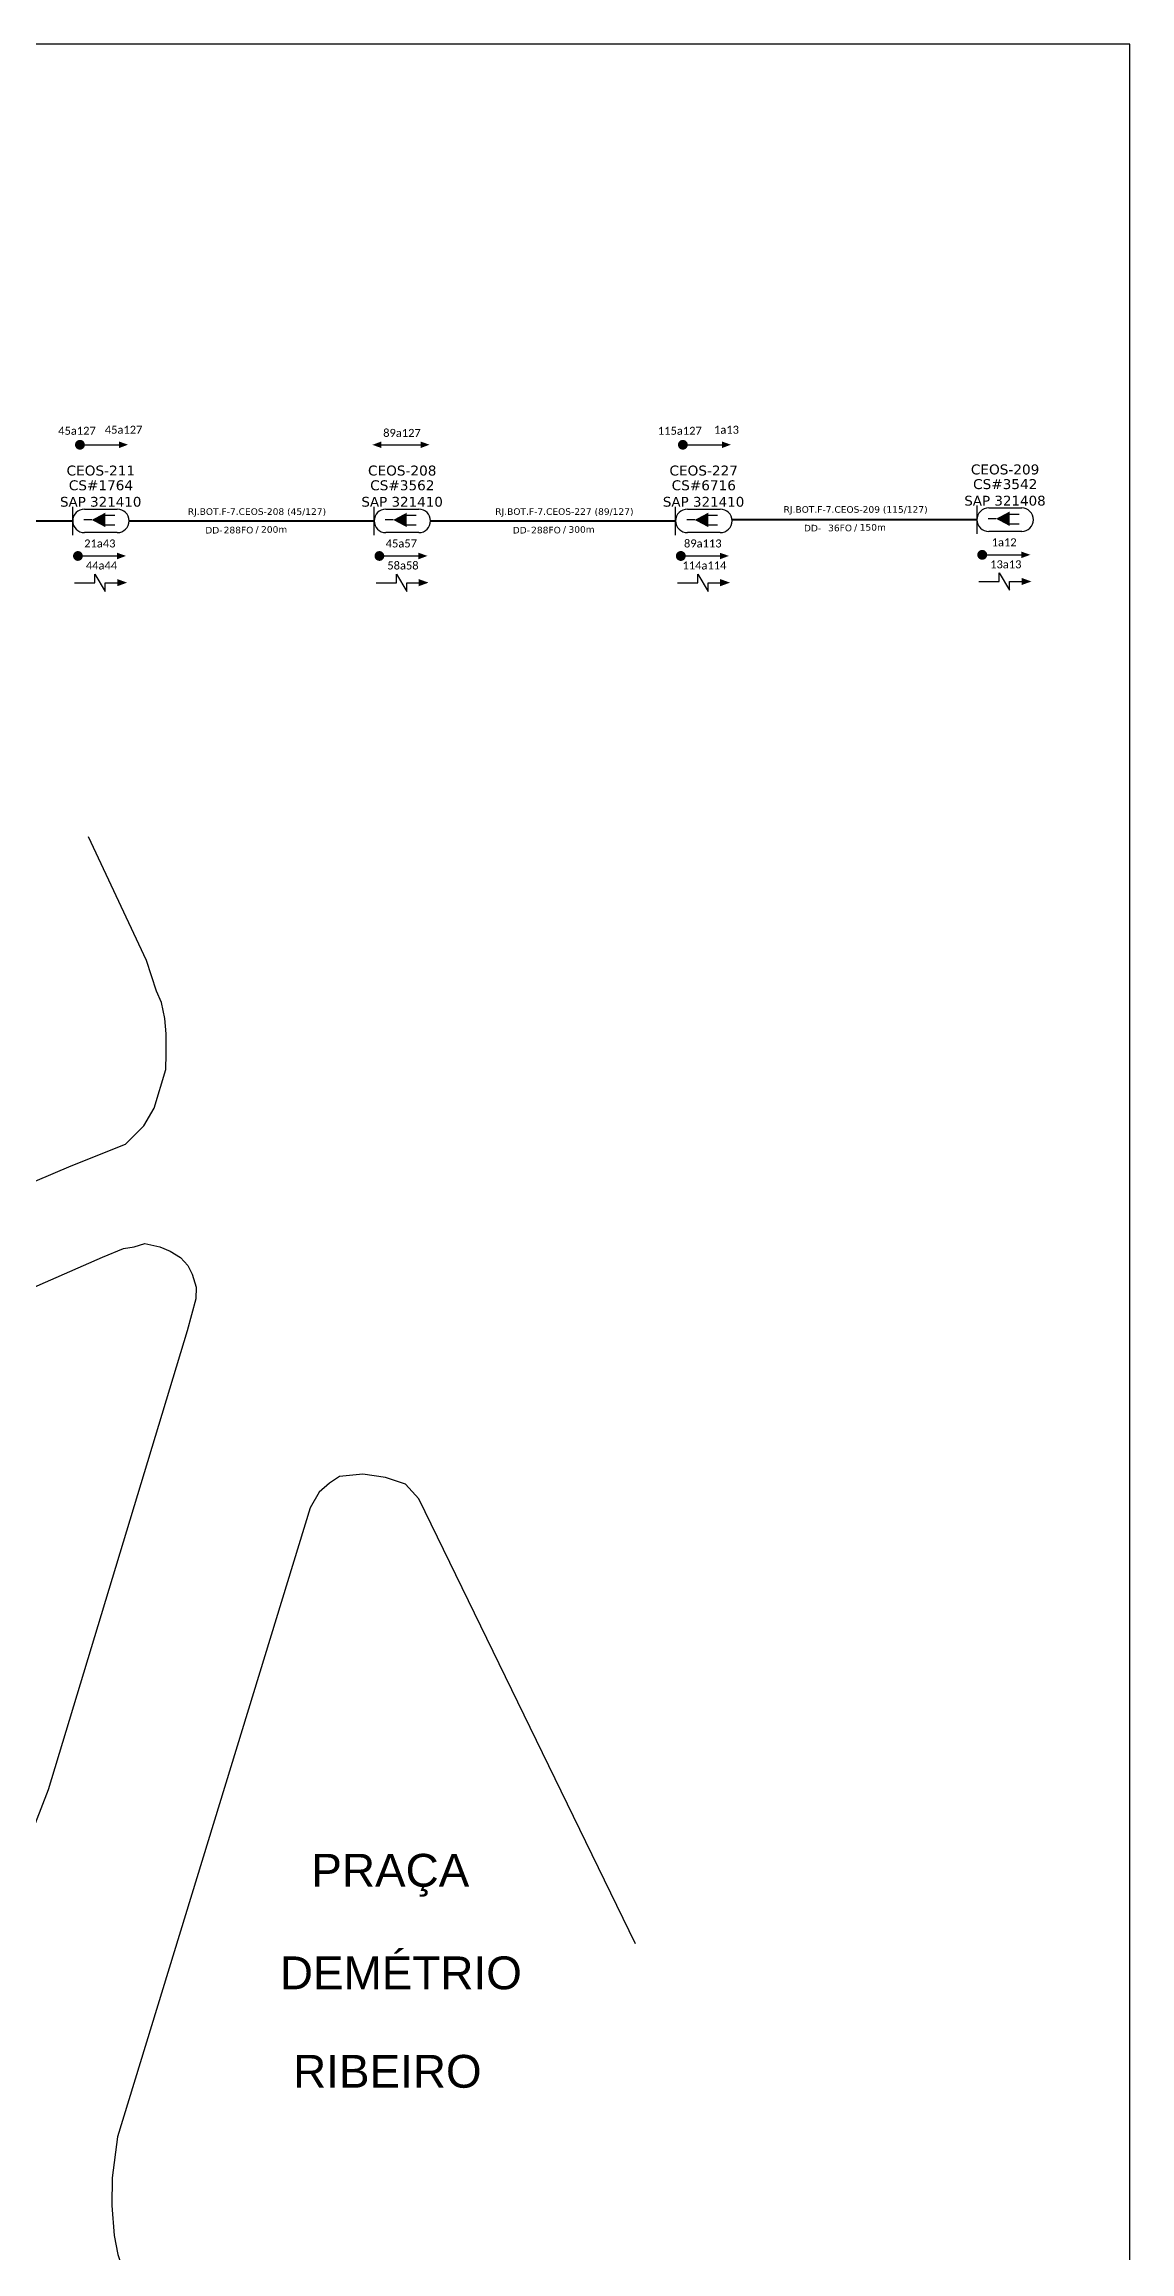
# Model space of a CAD drawing. Extents: x -86 to 1625, y 705 to 1299.
# Drawn here: x 574.5 to 752.7, y 936.5 to 1299 of the extents above; entities that cross this region are included whole.
import ezdxf
from ezdxf.enums import TextEntityAlignment as Align

# ---------------------------------------------------------------- set-up
doc = ezdxf.new("R2010")
doc.units = 0
for name, color, linetype in [('20.4-CEOS', 1, 'Continuous'), ('20.5-CABO AÉREO', 1, 'Continuous'), ('CEO', 1, 'Continuous'), ('MUB', 252, 'Continuous'), ('SETA', 7, 'Continuous'), ('surveys', 7, 'Continuous')]:
    doc.layers.add(name, color=color, linetype=linetype)
doc.layers.add('40.1-ETIQUETAS', color=1, linetype='Continuous', lineweight=20)
doc.styles.add('ARIAL', font='arial.ttf')
doc.styles.add('siredit', font='verdana.ttf')

msp = doc.modelspace()

# ---------------------------------------------------------------- linework, layer by layer
msp.add_lwpolyline([(-85.84, 705.02), (752.73, 705.02), (752.73, 1299.02), (-85.84, 1299.02), (-85.84, 705.02)])
at = {"color": 7, "const_width": 0.805}
for points in [[(579.97, 1233.24, 1), (580.78, 1233.24, 1)], [(678.95, 1233.24, 1), (679.75, 1233.24, 1)], [(579.64, 1214.98, 1), (580.44, 1214.98, 1)], [(629.13, 1214.98, 1), (629.93, 1214.98, 1)], [(678.61, 1214.98, 1), (679.42, 1214.98, 1)], [(728.09, 1215.16, 1), (728.9, 1215.17, 1)]]:
    msp.add_lwpolyline(points, format="xyb", close=True, dxfattribs=at)
at = {"color": 7}
for points in [[(580.37, 1233.24), (586.8, 1233.24)], [(629.86, 1233.24), (636.28, 1233.24)], [(679.35, 1233.24), (685.77, 1233.24)], [(580.04, 1214.98), (586.46, 1214.98)], [(629.53, 1214.98), (635.95, 1214.98)], [(679.02, 1214.98), (685.44, 1214.98)], [(728.49, 1215.17), (734.91, 1215.17)], [(582.83, 1210.59), (582.83, 1212.01), (584.53, 1209.17), (584.54, 1210.59)], [(632.32, 1210.59), (632.32, 1212.01), (634.02, 1209.17), (634.02, 1210.59)], [(681.81, 1210.59), (681.81, 1212.01), (683.51, 1209.17), (683.51, 1210.59)], [(731.29, 1210.78), (731.29, 1212.2), (732.99, 1209.35), (732.99, 1210.78)]]:
    msp.add_lwpolyline(points, dxfattribs=at)
at = {"layer": '20.4-CEOS', "color": 7}
for p, q in [((581.11, 1222.67), (586.51, 1222.67)), ((630.6, 1222.67), (636, 1222.67)), ((680.09, 1222.67), (685.49, 1222.67)), ((729.56, 1222.86), (734.97, 1222.86)), ((586.51, 1218.82), (581.11, 1218.82)), ((636, 1218.82), (630.6, 1218.82)), ((685.49, 1218.82), (680.09, 1218.82)), ((734.97, 1219.01), (729.56, 1219.01))]:
    msp.add_line(p, q, dxfattribs=at)
for points in [[(579.18, 1218.42), (579.18, 1223.07)], [(584.44, 1221.67), (586.09, 1221.67)], [(628.67, 1218.42), (628.67, 1223.07)], [(633.93, 1221.67), (635.57, 1221.67)], [(678.16, 1218.42), (678.16, 1223.07)], [(683.42, 1221.67), (685.06, 1221.67)], [(727.64, 1218.61), (727.64, 1223.25)], [(732.9, 1221.86), (734.54, 1221.86)], [(582.31, 1220.9), (581.01, 1220.9)], [(584.44, 1220.07), (586.09, 1220.07)], [(631.8, 1220.9), (630.5, 1220.9)], [(633.93, 1220.07), (635.57, 1220.07)], [(681.29, 1220.9), (679.99, 1220.9)], [(683.42, 1220.07), (685.06, 1220.07)], [(730.77, 1221.09), (729.47, 1221.09)], [(732.9, 1220.25), (734.54, 1220.25)]]:
    msp.add_lwpolyline(points, dxfattribs=at)
for points in [[(582.31, 1220.9, 0, 2.38, 0), (584.54, 1220.9, 2.38, 2.38, 0)], [(631.8, 1220.9, 0, 2.38, 0), (634.03, 1220.9, 2.38, 2.38, 0)], [(681.29, 1220.9, 0, 2.38, 0), (683.52, 1220.9, 2.38, 2.38, 0)], [(730.77, 1221.09, 0, 2.38, 0), (733, 1221.09, 2.38, 2.38, 0)]]:
    msp.add_lwpolyline(points, format="xyseb", dxfattribs=at)
for centre, start, end in [((581.11, 1220.74), 90, 270), ((586.51, 1220.74), 270, 90), ((630.6, 1220.74), 90, 270), ((636, 1220.74), 270, 90), ((680.09, 1220.74), 90, 270), ((685.49, 1220.74), 270, 90), ((729.56, 1220.93), 90, 270), ((734.97, 1220.93), 270, 90)]:
    msp.add_arc(centre, 1.93, start, end, dxfattribs=at)
at = {"layer": '20.5-CABO AÉREO', "color": 7, "ltscale": 8, "const_width": 0.322}
for points in [[(538.95, 1220.74), (579.18, 1220.74)], [(588.44, 1220.74), (628.67, 1220.74)], [(637.93, 1220.74), (678.16, 1220.74)], [(687.4, 1220.93), (727.64, 1220.93)]]:
    msp.add_lwpolyline(points, dxfattribs=at)
at = {"layer": 'MUB', "color": 4}
for points in [[(578.95, 1114.83), (587.87, 1118.41), (590.87, 1121.42), (592.57, 1124.33), (594.49, 1130.65), (594.55, 1133.21), (594.53, 1136.51), (594.29, 1139.05), (593.76, 1141.64), (592.94, 1143.53), (591.32, 1148.58), (581.79, 1168.86)], [(567.05, 1109.8), (578.95, 1114.83)], [(555.48, 1087.33), (584.06, 1099.83), (587.51, 1101.29), (589.3, 1101.55), (591.02, 1102.09), (593.5, 1101.55), (595.16, 1100.84), (596.86, 1099.81), (598.09, 1098.49), (598.82, 1097.07), (599.47, 1094.92), (599.42, 1093), (597.96, 1087.74), (575.14, 1012.4), (573.02, 1006.86), (572.16, 1003.26)], [(671.55, 987.07), (636.02, 1060.18), (633.82, 1062.55), (630.52, 1063.67), (626.84, 1064.21), (622.96, 1063.84), (621.34, 1062.72), (619.64, 1061.23), (618.19, 1058.69), (586.56, 955.37), (585.65, 948.69), (585.61, 944.13), (585.98, 939.21), (586.62, 936.09), (587.96, 931.86)]]:
    msp.add_lwpolyline(points, dxfattribs=at)
at = {"layer": 'SETA', "color": 7}
for points in [[(579.49, 1210.59), (582.83, 1210.59)], [(584.54, 1210.59), (587.1, 1210.59)], [(628.98, 1210.59), (632.32, 1210.59)], [(634.02, 1210.59), (636.59, 1210.59)], [(678.47, 1210.59), (681.81, 1210.59)], [(683.51, 1210.59), (686.08, 1210.59)], [(727.95, 1210.78), (731.29, 1210.78)], [(732.99, 1210.78), (735.56, 1210.78)]]:
    msp.add_lwpolyline(points, dxfattribs=at)
for points in [[(586.79, 1233.78), (588.27, 1233.25), (586.8, 1232.7)], [(629.86, 1232.7), (628.39, 1233.23), (629.86, 1233.78)], [(636.28, 1233.78), (637.76, 1233.25), (636.29, 1232.7)], [(685.77, 1233.78), (687.24, 1233.25), (685.77, 1232.7)], [(586.46, 1215.51), (587.94, 1214.99), (586.46, 1214.44)], [(635.95, 1215.51), (637.42, 1214.99), (635.95, 1214.44)], [(685.43, 1215.51), (686.91, 1214.99), (685.44, 1214.44)], [(734.91, 1215.7), (736.39, 1215.17), (734.92, 1214.63)], [(586.49, 1211.19), (588.12, 1210.6), (586.49, 1210.01)], [(635.98, 1211.19), (637.6, 1210.6), (635.98, 1210.01)], [(685.47, 1211.19), (687.09, 1210.6), (685.47, 1210.01)], [(734.95, 1211.38), (736.57, 1210.79), (734.95, 1210.2)]]:
    msp.add_solid(points, dxfattribs=at)

# ---------------------------------------------------------------- texts
at = {"layer": '20.4-CEOS', "color": 7, "style": 'siredit'}
for s, height, p in [('CS#1764', 1.631, (583.82, 1226.59)), ('CS#3562', 1.631, (633.3, 1226.59)), ('CS#6716', 1.631, (682.79, 1226.59)), ('CS#3542', 1.631, (732.27, 1226.78)), ('SAP 321410', 1.609, (583.78, 1223.88)), ('SAP 321410', 1.609, (633.26, 1223.88)), ('SAP 321410', 1.609, (682.75, 1223.88)), ('SAP 321408', 1.609, (732.23, 1224.06))]:
    msp.add_text(s, height=height, dxfattribs=at).set_placement(p, align=Align.MIDDLE_CENTER)
at = {"layer": '40.1-ETIQUETAS', "color": 7, "style": 'siredit'}
for s, p in [('RJ.BOT.F-7.CEOS-208 (45/127)', (609.43, 1222.27)), ('RJ.BOT.F-7.CEOS-227 (89/127)', (659.9, 1222.27)), ('RJ.BOT.F-7.CEOS-209 (115/127)', (707.71, 1222.62))]:
    msp.add_text(s, height=1.0863, dxfattribs=at).set_placement(p, align=Align.MIDDLE_CENTER)
for s, height, p in [('DD-', 1.086, (603.78, 1219.21)), ('288FO', 1.086, (608.84, 1219.23)), ('/', 1.09, (609.7, 1219.33)), ('DD-', 1.086, (654.25, 1219.21)), ('288FO', 1.086, (659.31, 1219.23)), ('/', 1.09, (660.16, 1219.33)), ('DD-', 1.086, (702.06, 1219.56)), ('36FO', 1.086, (707.12, 1219.58)), ('/', 1.09, (707.97, 1219.68))]:
    msp.add_text(s, height=height, dxfattribs=at).set_placement(p, align=Align.MIDDLE_RIGHT)
for s, p in [('200m', (610.1, 1219.33)), ('300m', (660.57, 1219.33)), ('150m', (708.38, 1219.68))]:
    msp.add_text(s, height=1.086, dxfattribs=at).set_placement(p, align=Align.MIDDLE_LEFT)
at = {"layer": '40.1-ETIQUETAS', "color": 7, "char_height": 1.314, "width": 22.4461, "attachment_point": 5, "style": 'ARIAL'}
for s, insert in [('{\\fCalibri|b0|i0|c0|p34;45a127}', (579.89, 1235.53)), ('{\\fCalibri|b0|i0|c0|p34;45a127}', (587.54, 1235.7)), ('{\\fCalibri|b0|i0|c0|p34;115a127}', (678.86, 1235.53)), ('{\\fCalibri|b0|i0|c0|p34;1a13}', (686.51, 1235.7)), ('{\\fCalibri|b0|i0|c0|p34;89a127}', (633.24, 1235.18)), ('{\\fCalibri|b0|i0|c0|p34;21a43}', (583.64, 1217.03)), ('{\\fCalibri|b0|i0|c0|p34;45a57}', (633.13, 1217.03)), ('{\\fCalibri|b0|i0|c0|p34;89a113}', (682.62, 1217.03)), ('{\\fCalibri|b0|i0|c0|p34;1a12}', (732.09, 1217.22)), ('{\\fCalibri|b0|i0|c0|p34;44a44}', (583.91, 1213.41)), ('{\\fCalibri|b0|i0|c0|p34;58a58}', (633.4, 1213.41)), ('{\\fCalibri|b0|i0|c0|p34;114a114}', (682.89, 1213.41)), ('{\\fCalibri|b0|i0|c0|p34;13a13}', (732.37, 1213.6))]:
    msp.add_mtext(s, dxfattribs=dict(at, insert=insert))
at = {"layer": 'CEO', "color": 7, "style": 'siredit'}
for s, p in [('CEOS-211', (583.8, 1229.01)), ('CEOS-208', (633.28, 1229.01)), ('CEOS-227', (682.77, 1229.01)), ('CEOS-209', (732.25, 1229.19))]:
    msp.add_text(s, height=1.631, dxfattribs=at).set_placement(p, align=Align.MIDDLE_CENTER)
at = {"layer": 'surveys', "color": 5, "style": 'ARIAL'}
for s, p in [('PRAÇA', (618.36, 996.47)), ('DEMÉTRIO', (613.2, 979.63)), ('RIBEIRO', (615.37, 963.46))]:
    msp.add_text(s, height=5.388, dxfattribs=at).set_placement(p)

doc.saveas('drawing.dxf')
